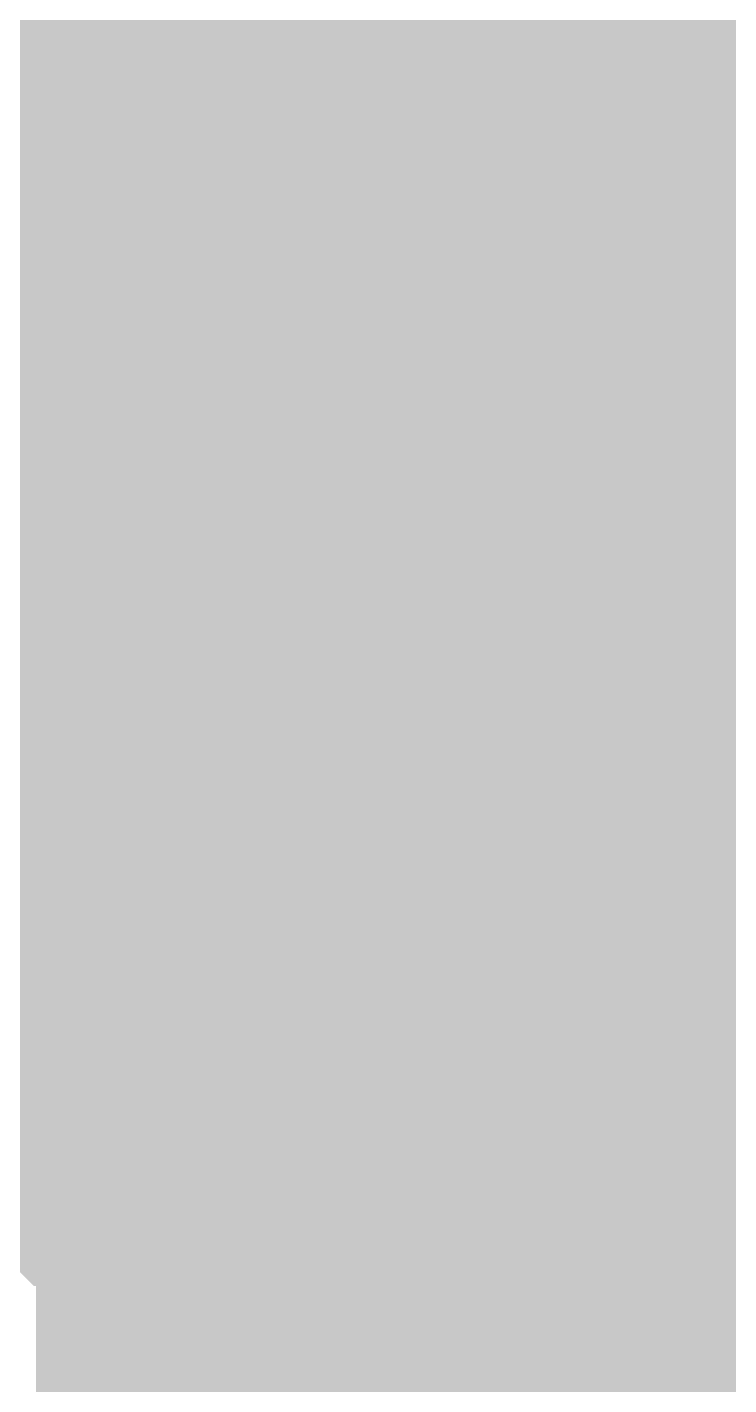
# Model space of a CAD drawing. Header units: inches. Extents: x 0 to 841, y 0 to 594.
# Drawn here: x 789.639 to 790.217, y 564.033 to 565.152 of the extents above; entities that cross this region are included whole.
import ezdxf

# ---------------------------------------------------------------- set-up
doc = ezdxf.new("R2010")
doc.units = ezdxf.units.IN
doc.layers.add('Sheet', color=255, linetype='Continuous')

msp = doc.modelspace()

# ---------------------------------------------------------------- linework, layer by layer
at = {"layer": 'Sheet'}
for points in [[(790.0208, 570.4628, 0.7493, 0.7493, 0), (790.0208, 564.9828, 0.7493, 0.7493, 0)], [(790.0208, 569.9687, 0.2997, 0.2997, 0), (790.0208, 564.9828, 0.2997, 0.2997, 0)], [(789.4818, 565.1175, 0.2997, 0.2997, 0), (789.5267, 565.1175, 0.2997, 0.2997, 0), (789.5267, 565.1624, 0.2997, 0.2997, 0), (789.5267, 565.1624, 0.2997, 0.2997, 0), (789.5267, 565.2074, 0.2997, 0.2997, 0), (789.5267, 565.2074, 0.2997, 0.2997, 0), (789.5716, 565.2523, 0.2997, 0.2997, 0), (789.5716, 565.2523, 0.2997, 0.2997, 0), (789.5716, 565.2972, 0.2997, 0.2997, 0), (789.6165, 565.2972, 0.2997, 0.2997, 0), (789.6165, 565.2972, 0.2997, 0.2997, 0), (789.6165, 565.3421, 0.2997, 0.2997, 0)], [(789.4818, 565.1175, 0.2997, 0.2997, 0), (789.5267, 565.1175, 0.2997, 0.2997, 0), (789.5267, 565.1624, 0.2997, 0.2997, 0), (789.5267, 565.1624, 0.2997, 0.2997, 0), (789.5267, 565.2074, 0.2997, 0.2997, 0), (789.5267, 565.2074, 0.2997, 0.2997, 0), (789.5716, 565.2523, 0.2997, 0.2997, 0), (789.5716, 565.2523, 0.2997, 0.2997, 0), (789.5716, 565.2972, 0.2997, 0.2997, 0), (789.6165, 565.2972, 0.2997, 0.2997, 0), (789.6165, 565.2972, 0.2997, 0.2997, 0), (789.6165, 565.3421, 0.2997, 0.2997, 0)], [(789.4818, 565.1175, 0.2997, 0.2997, 0), (789.5267, 565.1175, 0.2997, 0.2997, 0), (789.5267, 565.1624, 0.2997, 0.2997, 0), (789.5267, 565.1624, 0.2997, 0.2997, 0), (789.5267, 565.2074, 0.2997, 0.2997, 0), (789.5267, 565.2074, 0.2997, 0.2997, 0), (789.5716, 565.2523, 0.2997, 0.2997, 0), (789.5716, 565.2523, 0.2997, 0.2997, 0), (789.5716, 565.2972, 0.2997, 0.2997, 0), (789.6165, 565.2972, 0.2997, 0.2997, 0), (789.6165, 565.2972, 0.2997, 0.2997, 0), (789.6165, 565.3421, 0.2997, 0.2997, 0)], [(789.4818, 565.1175, 0.2997, 0.2997, 0), (789.5267, 565.1175, 0.2997, 0.2997, 0), (789.5267, 565.1624, 0.2997, 0.2997, 0), (789.5267, 565.1624, 0.2997, 0.2997, 0), (789.5267, 565.2074, 0.2997, 0.2997, 0), (789.5267, 565.2074, 0.2997, 0.2997, 0), (789.5716, 565.2523, 0.2997, 0.2997, 0), (789.5716, 565.2523, 0.2997, 0.2997, 0), (789.5716, 565.2972, 0.2997, 0.2997, 0), (789.6165, 565.2972, 0.2997, 0.2997, 0), (789.6165, 565.2972, 0.2997, 0.2997, 0), (789.6165, 565.3421, 0.2997, 0.2997, 0)], [(752.5162, 557.4814, 0.7493, 0.7493, 0), (769.9884, 557.4814, 0.7493, 0.7493, 0), (769.9884, 564.9828, 0.7493, 0.7493, 0), (790.0208, 564.9828, 0.7493, 0.7493, 0)], [(790.0208, 564.9828, 0.7493, 0.7493, 0), (790.0208, 559.4578, 0.7493, 0.7493, 0)], [(790.0208, 564.9828, 0.7493, 0.7493, 0), (790.0208, 564.9828, 0.7493, 0.7493, 0), (795.0064, 564.9828, 0.7493, 0.7493, 0)], [(790.0208, 559.9968, 0.2997, 0.2997, 0), (790.0208, 564.9828, 0.2997, 0.2997, 0)], [(790.0208, 564.4887, 0.2997, 0.2997, 0), (789.9759, 564.4887, 0.2997, 0.2997, 0), (789.9759, 564.4887, 0.2997, 0.2997, 0), (789.9309, 564.4887, 0.2997, 0.2997, 0), (789.886, 564.4887, 0.2997, 0.2997, 0), (789.886, 564.4887, 0.2997, 0.2997, 0), (789.8411, 564.5336, 0.2997, 0.2997, 0), (789.8411, 564.5336, 0.2997, 0.2997, 0), (789.7962, 564.5336, 0.2997, 0.2997, 0), (789.7962, 564.5336, 0.2997, 0.2997, 0), (789.7513, 564.5336, 0.2997, 0.2997, 0), (789.7513, 564.5785, 0.2997, 0.2997, 0), (789.7064, 564.5785, 0.2997, 0.2997, 0), (789.7064, 564.5785, 0.2997, 0.2997, 0), (789.6615, 564.6234, 0.2997, 0.2997, 0), (789.6615, 564.6234, 0.2997, 0.2997, 0), (789.6165, 564.6234, 0.2997, 0.2997, 0), (789.6165, 564.6683, 0.2997, 0.2997, 0), (789.6165, 564.6683, 0.2997, 0.2997, 0), (789.5716, 564.6683, 0.2997, 0.2997, 0), (789.5716, 564.7132, 0.2997, 0.2997, 0), (789.5716, 564.7132, 0.2997, 0.2997, 0), (789.5267, 564.7582, 0.2997, 0.2997, 0), (789.5267, 564.7582, 0.2997, 0.2997, 0), (789.5267, 564.8031, 0.2997, 0.2997, 0), (789.5267, 564.8031, 0.2997, 0.2997, 0), (789.5267, 564.848, 0.2997, 0.2997, 0), (789.4818, 564.848, 0.2997, 0.2997, 0)], [(790.0208, 564.4887, 0.2997, 0.2997, 0), (789.9759, 564.4887, 0.2997, 0.2997, 0), (789.9759, 564.4887, 0.2997, 0.2997, 0), (789.9309, 564.4887, 0.2997, 0.2997, 0), (789.886, 564.4887, 0.2997, 0.2997, 0), (789.886, 564.4887, 0.2997, 0.2997, 0), (789.8411, 564.5336, 0.2997, 0.2997, 0), (789.8411, 564.5336, 0.2997, 0.2997, 0), (789.7962, 564.5336, 0.2997, 0.2997, 0), (789.7962, 564.5336, 0.2997, 0.2997, 0), (789.7513, 564.5336, 0.2997, 0.2997, 0), (789.7513, 564.5785, 0.2997, 0.2997, 0), (789.7064, 564.5785, 0.2997, 0.2997, 0), (789.7064, 564.5785, 0.2997, 0.2997, 0), (789.6615, 564.6234, 0.2997, 0.2997, 0), (789.6615, 564.6234, 0.2997, 0.2997, 0), (789.6165, 564.6234, 0.2997, 0.2997, 0), (789.6165, 564.6683, 0.2997, 0.2997, 0), (789.6165, 564.6683, 0.2997, 0.2997, 0), (789.5716, 564.6683, 0.2997, 0.2997, 0), (789.5716, 564.7132, 0.2997, 0.2997, 0), (789.5716, 564.7132, 0.2997, 0.2997, 0), (789.5267, 564.7582, 0.2997, 0.2997, 0), (789.5267, 564.7582, 0.2997, 0.2997, 0), (789.5267, 564.8031, 0.2997, 0.2997, 0), (789.5267, 564.8031, 0.2997, 0.2997, 0), (789.5267, 564.848, 0.2997, 0.2997, 0), (789.4818, 564.848, 0.2997, 0.2997, 0)], [(790.0208, 564.4887, 0.2997, 0.2997, 0), (789.9759, 564.4887, 0.2997, 0.2997, 0), (789.9759, 564.4887, 0.2997, 0.2997, 0), (789.9309, 564.4887, 0.2997, 0.2997, 0), (789.886, 564.4887, 0.2997, 0.2997, 0), (789.886, 564.4887, 0.2997, 0.2997, 0), (789.8411, 564.5336, 0.2997, 0.2997, 0), (789.8411, 564.5336, 0.2997, 0.2997, 0), (789.7962, 564.5336, 0.2997, 0.2997, 0), (789.7962, 564.5336, 0.2997, 0.2997, 0), (789.7513, 564.5336, 0.2997, 0.2997, 0), (789.7513, 564.5785, 0.2997, 0.2997, 0), (789.7064, 564.5785, 0.2997, 0.2997, 0), (789.7064, 564.5785, 0.2997, 0.2997, 0), (789.6615, 564.6234, 0.2997, 0.2997, 0), (789.6615, 564.6234, 0.2997, 0.2997, 0), (789.6165, 564.6234, 0.2997, 0.2997, 0), (789.6165, 564.6683, 0.2997, 0.2997, 0), (789.6165, 564.6683, 0.2997, 0.2997, 0), (789.5716, 564.6683, 0.2997, 0.2997, 0), (789.5716, 564.7132, 0.2997, 0.2997, 0), (789.5716, 564.7132, 0.2997, 0.2997, 0), (789.5267, 564.7582, 0.2997, 0.2997, 0), (789.5267, 564.7582, 0.2997, 0.2997, 0), (789.5267, 564.8031, 0.2997, 0.2997, 0), (789.5267, 564.8031, 0.2997, 0.2997, 0), (789.5267, 564.848, 0.2997, 0.2997, 0), (789.4818, 564.848, 0.2997, 0.2997, 0)], [(790.0208, 564.4887, 0.2997, 0.2997, 0), (789.9759, 564.4887, 0.2997, 0.2997, 0), (789.9759, 564.4887, 0.2997, 0.2997, 0), (789.9309, 564.4887, 0.2997, 0.2997, 0), (789.886, 564.4887, 0.2997, 0.2997, 0), (789.886, 564.4887, 0.2997, 0.2997, 0), (789.8411, 564.5336, 0.2997, 0.2997, 0), (789.8411, 564.5336, 0.2997, 0.2997, 0), (789.7962, 564.5336, 0.2997, 0.2997, 0), (789.7962, 564.5336, 0.2997, 0.2997, 0), (789.7513, 564.5336, 0.2997, 0.2997, 0), (789.7513, 564.5785, 0.2997, 0.2997, 0), (789.7064, 564.5785, 0.2997, 0.2997, 0), (789.7064, 564.5785, 0.2997, 0.2997, 0), (789.6615, 564.6234, 0.2997, 0.2997, 0), (789.6615, 564.6234, 0.2997, 0.2997, 0), (789.6165, 564.6234, 0.2997, 0.2997, 0), (789.6165, 564.6683, 0.2997, 0.2997, 0), (789.6165, 564.6683, 0.2997, 0.2997, 0), (789.5716, 564.6683, 0.2997, 0.2997, 0), (789.5716, 564.7132, 0.2997, 0.2997, 0), (789.5716, 564.7132, 0.2997, 0.2997, 0), (789.5267, 564.7582, 0.2997, 0.2997, 0), (789.5267, 564.7582, 0.2997, 0.2997, 0), (789.5267, 564.8031, 0.2997, 0.2997, 0), (789.5267, 564.8031, 0.2997, 0.2997, 0), (789.5267, 564.848, 0.2997, 0.2997, 0), (789.4818, 564.848, 0.2997, 0.2997, 0)], [(790.3801, 564.6234, 0.2997, 0.2997, 0), (790.3352, 564.6234, 0.2997, 0.2997, 0), (790.3352, 564.6234, 0.2997, 0.2997, 0), (790.3352, 564.5785, 0.2997, 0.2997, 0), (790.2903, 564.5785, 0.2997, 0.2997, 0), (790.2903, 564.5785, 0.2997, 0.2997, 0), (790.2454, 564.5336, 0.2997, 0.2997, 0), (790.2454, 564.5336, 0.2997, 0.2997, 0), (790.2004, 564.5336, 0.2997, 0.2997, 0), (790.2004, 564.5336, 0.2997, 0.2997, 0), (790.1555, 564.5336, 0.2997, 0.2997, 0), (790.1555, 564.4887, 0.2997, 0.2997, 0), (790.1106, 564.4887, 0.2997, 0.2997, 0), (790.1106, 564.4887, 0.2997, 0.2997, 0), (790.0657, 564.4887, 0.2997, 0.2997, 0), (790.0657, 564.4887, 0.2997, 0.2997, 0), (790.0208, 564.4887, 0.2997, 0.2997, 0)], [(790.3801, 564.6234, 0.2997, 0.2997, 0), (790.3352, 564.6234, 0.2997, 0.2997, 0), (790.3352, 564.6234, 0.2997, 0.2997, 0), (790.3352, 564.5785, 0.2997, 0.2997, 0), (790.2903, 564.5785, 0.2997, 0.2997, 0), (790.2903, 564.5785, 0.2997, 0.2997, 0), (790.2454, 564.5336, 0.2997, 0.2997, 0), (790.2454, 564.5336, 0.2997, 0.2997, 0), (790.2004, 564.5336, 0.2997, 0.2997, 0), (790.2004, 564.5336, 0.2997, 0.2997, 0), (790.1555, 564.5336, 0.2997, 0.2997, 0), (790.1555, 564.4887, 0.2997, 0.2997, 0), (790.1106, 564.4887, 0.2997, 0.2997, 0), (790.1106, 564.4887, 0.2997, 0.2997, 0), (790.0657, 564.4887, 0.2997, 0.2997, 0), (790.0657, 564.4887, 0.2997, 0.2997, 0), (790.0208, 564.4887, 0.2997, 0.2997, 0)], [(790.3801, 564.6234, 0.2997, 0.2997, 0), (790.3352, 564.6234, 0.2997, 0.2997, 0), (790.3352, 564.6234, 0.2997, 0.2997, 0), (790.3352, 564.5785, 0.2997, 0.2997, 0), (790.2903, 564.5785, 0.2997, 0.2997, 0), (790.2903, 564.5785, 0.2997, 0.2997, 0), (790.2454, 564.5336, 0.2997, 0.2997, 0), (790.2454, 564.5336, 0.2997, 0.2997, 0), (790.2004, 564.5336, 0.2997, 0.2997, 0), (790.2004, 564.5336, 0.2997, 0.2997, 0), (790.1555, 564.5336, 0.2997, 0.2997, 0), (790.1555, 564.4887, 0.2997, 0.2997, 0), (790.1106, 564.4887, 0.2997, 0.2997, 0), (790.1106, 564.4887, 0.2997, 0.2997, 0), (790.0657, 564.4887, 0.2997, 0.2997, 0), (790.0657, 564.4887, 0.2997, 0.2997, 0), (790.0208, 564.4887, 0.2997, 0.2997, 0)], [(790.3801, 564.6234, 0.2997, 0.2997, 0), (790.3352, 564.6234, 0.2997, 0.2997, 0), (790.3352, 564.6234, 0.2997, 0.2997, 0), (790.3352, 564.5785, 0.2997, 0.2997, 0), (790.2903, 564.5785, 0.2997, 0.2997, 0), (790.2903, 564.5785, 0.2997, 0.2997, 0), (790.2454, 564.5336, 0.2997, 0.2997, 0), (790.2454, 564.5336, 0.2997, 0.2997, 0), (790.2004, 564.5336, 0.2997, 0.2997, 0), (790.2004, 564.5336, 0.2997, 0.2997, 0), (790.1555, 564.5336, 0.2997, 0.2997, 0), (790.1555, 564.4887, 0.2997, 0.2997, 0), (790.1106, 564.4887, 0.2997, 0.2997, 0), (790.1106, 564.4887, 0.2997, 0.2997, 0), (790.0657, 564.4887, 0.2997, 0.2997, 0), (790.0657, 564.4887, 0.2997, 0.2997, 0), (790.0208, 564.4887, 0.2997, 0.2997, 0)], [(790.0208, 564.4887, 0.0991, 0.0991, 0), (789.9759, 564.4887, 0.0991, 0.0991, 0), (789.9759, 564.4887, 0.0991, 0.0991, 0), (789.9309, 564.4887, 0.0991, 0.0991, 0), (789.886, 564.4887, 0.0991, 0.0991, 0), (789.886, 564.4887, 0.0991, 0.0991, 0), (789.8411, 564.5336, 0.0991, 0.0991, 0), (789.8411, 564.5336, 0.0991, 0.0991, 0), (789.7962, 564.5336, 0.0991, 0.0991, 0), (789.7962, 564.5336, 0.0991, 0.0991, 0), (789.7513, 564.5336, 0.0991, 0.0991, 0), (789.7513, 564.5785, 0.0991, 0.0991, 0), (789.7064, 564.5785, 0.0991, 0.0991, 0), (789.7064, 564.5785, 0.0991, 0.0991, 0), (789.6615, 564.6234, 0.0991, 0.0991, 0), (789.6615, 564.6234, 0.0991, 0.0991, 0), (789.6165, 564.6234, 0.0991, 0.0991, 0), (789.6165, 564.6683, 0.0991, 0.0991, 0), (789.6165, 564.6683, 0.0991, 0.0991, 0), (789.5716, 564.6683, 0.0991, 0.0991, 0)], [(790.0208, 564.4887, 0.0991, 0.0991, 0), (789.9759, 564.4887, 0.0991, 0.0991, 0), (789.9759, 564.4887, 0.0991, 0.0991, 0), (789.9309, 564.4887, 0.0991, 0.0991, 0), (789.886, 564.4887, 0.0991, 0.0991, 0), (789.886, 564.4887, 0.0991, 0.0991, 0), (789.8411, 564.5336, 0.0991, 0.0991, 0), (789.8411, 564.5336, 0.0991, 0.0991, 0), (789.7962, 564.5336, 0.0991, 0.0991, 0), (789.7962, 564.5336, 0.0991, 0.0991, 0), (789.7513, 564.5336, 0.0991, 0.0991, 0), (789.7513, 564.5785, 0.0991, 0.0991, 0), (789.7064, 564.5785, 0.0991, 0.0991, 0), (789.7064, 564.5785, 0.0991, 0.0991, 0), (789.6615, 564.6234, 0.0991, 0.0991, 0), (789.6615, 564.6234, 0.0991, 0.0991, 0), (789.6165, 564.6234, 0.0991, 0.0991, 0), (789.6165, 564.6683, 0.0991, 0.0991, 0), (789.6165, 564.6683, 0.0991, 0.0991, 0), (789.5716, 564.6683, 0.0991, 0.0991, 0)], [(790.0208, 564.4887, 0.0991, 0.0991, 0), (789.9759, 564.4887, 0.0991, 0.0991, 0), (789.9759, 564.4887, 0.0991, 0.0991, 0), (789.9309, 564.4887, 0.0991, 0.0991, 0), (789.886, 564.4887, 0.0991, 0.0991, 0), (789.886, 564.4887, 0.0991, 0.0991, 0), (789.8411, 564.5336, 0.0991, 0.0991, 0), (789.8411, 564.5336, 0.0991, 0.0991, 0), (789.7962, 564.5336, 0.0991, 0.0991, 0), (789.7962, 564.5336, 0.0991, 0.0991, 0), (789.7513, 564.5336, 0.0991, 0.0991, 0), (789.7513, 564.5785, 0.0991, 0.0991, 0), (789.7064, 564.5785, 0.0991, 0.0991, 0), (789.7064, 564.5785, 0.0991, 0.0991, 0), (789.6615, 564.6234, 0.0991, 0.0991, 0), (789.6615, 564.6234, 0.0991, 0.0991, 0), (789.6165, 564.6234, 0.0991, 0.0991, 0), (789.6165, 564.6683, 0.0991, 0.0991, 0), (789.6165, 564.6683, 0.0991, 0.0991, 0), (789.5716, 564.6683, 0.0991, 0.0991, 0)], [(790.0208, 564.4887, 0.0991, 0.0991, 0), (789.9759, 564.4887, 0.0991, 0.0991, 0), (789.9759, 564.4887, 0.0991, 0.0991, 0), (789.9309, 564.4887, 0.0991, 0.0991, 0), (789.886, 564.4887, 0.0991, 0.0991, 0), (789.886, 564.4887, 0.0991, 0.0991, 0), (789.8411, 564.5336, 0.0991, 0.0991, 0), (789.8411, 564.5336, 0.0991, 0.0991, 0), (789.7962, 564.5336, 0.0991, 0.0991, 0), (789.7962, 564.5336, 0.0991, 0.0991, 0), (789.7513, 564.5336, 0.0991, 0.0991, 0), (789.7513, 564.5785, 0.0991, 0.0991, 0), (789.7064, 564.5785, 0.0991, 0.0991, 0), (789.7064, 564.5785, 0.0991, 0.0991, 0), (789.6615, 564.6234, 0.0991, 0.0991, 0), (789.6615, 564.6234, 0.0991, 0.0991, 0), (789.6165, 564.6234, 0.0991, 0.0991, 0), (789.6165, 564.6683, 0.0991, 0.0991, 0), (789.6165, 564.6683, 0.0991, 0.0991, 0), (789.5716, 564.6683, 0.0991, 0.0991, 0)], [(790.2903, 564.5785, 0.0991, 0.0991, 0), (790.2454, 564.5336, 0.0991, 0.0991, 0), (790.2454, 564.5336, 0.0991, 0.0991, 0), (790.2004, 564.5336, 0.0991, 0.0991, 0), (790.2004, 564.5336, 0.0991, 0.0991, 0), (790.1555, 564.5336, 0.0991, 0.0991, 0), (790.1555, 564.4887, 0.0991, 0.0991, 0), (790.1106, 564.4887, 0.0991, 0.0991, 0), (790.1106, 564.4887, 0.0991, 0.0991, 0), (790.0657, 564.4887, 0.0991, 0.0991, 0), (790.0657, 564.4887, 0.0991, 0.0991, 0), (790.0208, 564.4887, 0.0991, 0.0991, 0)], [(790.2903, 564.5785, 0.0991, 0.0991, 0), (790.2454, 564.5336, 0.0991, 0.0991, 0), (790.2454, 564.5336, 0.0991, 0.0991, 0), (790.2004, 564.5336, 0.0991, 0.0991, 0), (790.2004, 564.5336, 0.0991, 0.0991, 0), (790.1555, 564.5336, 0.0991, 0.0991, 0), (790.1555, 564.4887, 0.0991, 0.0991, 0), (790.1106, 564.4887, 0.0991, 0.0991, 0), (790.1106, 564.4887, 0.0991, 0.0991, 0), (790.0657, 564.4887, 0.0991, 0.0991, 0), (790.0657, 564.4887, 0.0991, 0.0991, 0), (790.0208, 564.4887, 0.0991, 0.0991, 0)], [(790.2903, 564.5785, 0.0991, 0.0991, 0), (790.2454, 564.5336, 0.0991, 0.0991, 0), (790.2454, 564.5336, 0.0991, 0.0991, 0), (790.2004, 564.5336, 0.0991, 0.0991, 0), (790.2004, 564.5336, 0.0991, 0.0991, 0), (790.1555, 564.5336, 0.0991, 0.0991, 0), (790.1555, 564.4887, 0.0991, 0.0991, 0), (790.1106, 564.4887, 0.0991, 0.0991, 0), (790.1106, 564.4887, 0.0991, 0.0991, 0), (790.0657, 564.4887, 0.0991, 0.0991, 0), (790.0657, 564.4887, 0.0991, 0.0991, 0), (790.0208, 564.4887, 0.0991, 0.0991, 0)], [(790.2903, 564.5785, 0.0991, 0.0991, 0), (790.2454, 564.5336, 0.0991, 0.0991, 0), (790.2454, 564.5336, 0.0991, 0.0991, 0), (790.2004, 564.5336, 0.0991, 0.0991, 0), (790.2004, 564.5336, 0.0991, 0.0991, 0), (790.1555, 564.5336, 0.0991, 0.0991, 0), (790.1555, 564.4887, 0.0991, 0.0991, 0), (790.1106, 564.4887, 0.0991, 0.0991, 0), (790.1106, 564.4887, 0.0991, 0.0991, 0), (790.0657, 564.4887, 0.0991, 0.0991, 0), (790.0657, 564.4887, 0.0991, 0.0991, 0), (790.0208, 564.4887, 0.0991, 0.0991, 0)], [(790.0208, 564.2191, 0.2997, 0.2997, 0), (789.9759, 564.2191, 0.2997, 0.2997, 0), (789.9309, 564.2191, 0.2997, 0.2997, 0), (789.886, 564.2191, 0.2997, 0.2997, 0), (789.8411, 564.2191, 0.2997, 0.2997, 0), (789.8411, 564.2641, 0.2997, 0.2997, 0), (789.7962, 564.2641, 0.2997, 0.2997, 0), (789.7513, 564.2641, 0.2997, 0.2997, 0), (789.7064, 564.2641, 0.2997, 0.2997, 0), (789.6615, 564.309, 0.2997, 0.2997, 0), (789.6615, 564.309, 0.2997, 0.2997, 0), (789.6165, 564.3539, 0.2997, 0.2997, 0), (789.5716, 564.3539, 0.2997, 0.2997, 0), (789.5716, 564.3539, 0.2997, 0.2997, 0), (789.5267, 564.3988, 0.2997, 0.2997, 0), (789.4818, 564.4437, 0.2997, 0.2997, 0)], [(790.0208, 564.2191, 0.2997, 0.2997, 0), (789.9759, 564.2191, 0.2997, 0.2997, 0), (789.9309, 564.2191, 0.2997, 0.2997, 0), (789.886, 564.2191, 0.2997, 0.2997, 0), (789.8411, 564.2191, 0.2997, 0.2997, 0), (789.8411, 564.2641, 0.2997, 0.2997, 0), (789.7962, 564.2641, 0.2997, 0.2997, 0), (789.7513, 564.2641, 0.2997, 0.2997, 0), (789.7064, 564.2641, 0.2997, 0.2997, 0), (789.6615, 564.309, 0.2997, 0.2997, 0), (789.6615, 564.309, 0.2997, 0.2997, 0), (789.6165, 564.3539, 0.2997, 0.2997, 0), (789.5716, 564.3539, 0.2997, 0.2997, 0), (789.5716, 564.3539, 0.2997, 0.2997, 0), (789.5267, 564.3988, 0.2997, 0.2997, 0), (789.4818, 564.4437, 0.2997, 0.2997, 0)], [(790.0208, 564.2191, 0.2997, 0.2997, 0), (789.9759, 564.2191, 0.2997, 0.2997, 0), (789.9309, 564.2191, 0.2997, 0.2997, 0), (789.886, 564.2191, 0.2997, 0.2997, 0), (789.8411, 564.2191, 0.2997, 0.2997, 0), (789.8411, 564.2641, 0.2997, 0.2997, 0), (789.7962, 564.2641, 0.2997, 0.2997, 0), (789.7513, 564.2641, 0.2997, 0.2997, 0), (789.7064, 564.2641, 0.2997, 0.2997, 0), (789.6615, 564.309, 0.2997, 0.2997, 0), (789.6615, 564.309, 0.2997, 0.2997, 0), (789.6165, 564.3539, 0.2997, 0.2997, 0), (789.5716, 564.3539, 0.2997, 0.2997, 0), (789.5716, 564.3539, 0.2997, 0.2997, 0), (789.5267, 564.3988, 0.2997, 0.2997, 0), (789.4818, 564.4437, 0.2997, 0.2997, 0)], [(790.0208, 564.2191, 0.2997, 0.2997, 0), (789.9759, 564.2191, 0.2997, 0.2997, 0), (789.9309, 564.2191, 0.2997, 0.2997, 0), (789.886, 564.2191, 0.2997, 0.2997, 0), (789.8411, 564.2191, 0.2997, 0.2997, 0), (789.8411, 564.2641, 0.2997, 0.2997, 0), (789.7962, 564.2641, 0.2997, 0.2997, 0), (789.7513, 564.2641, 0.2997, 0.2997, 0), (789.7064, 564.2641, 0.2997, 0.2997, 0), (789.6615, 564.309, 0.2997, 0.2997, 0), (789.6615, 564.309, 0.2997, 0.2997, 0), (789.6165, 564.3539, 0.2997, 0.2997, 0), (789.5716, 564.3539, 0.2997, 0.2997, 0), (789.5716, 564.3539, 0.2997, 0.2997, 0), (789.5267, 564.3988, 0.2997, 0.2997, 0), (789.4818, 564.4437, 0.2997, 0.2997, 0)], [(790.0208, 564.2191, 0.2997, 0.2997, 0), (789.9759, 564.2191, 0.2997, 0.2997, 0), (789.9309, 564.2191, 0.2997, 0.2997, 0), (789.886, 564.2191, 0.2997, 0.2997, 0), (789.8411, 564.2191, 0.2997, 0.2997, 0), (789.8411, 564.2641, 0.2997, 0.2997, 0), (789.7962, 564.2641, 0.2997, 0.2997, 0), (789.7513, 564.2641, 0.2997, 0.2997, 0), (789.7064, 564.2641, 0.2997, 0.2997, 0), (789.6615, 564.309, 0.2997, 0.2997, 0), (789.6615, 564.309, 0.2997, 0.2997, 0), (789.6165, 564.3539, 0.2997, 0.2997, 0), (789.5716, 564.3539, 0.2997, 0.2997, 0), (789.5716, 564.3539, 0.2997, 0.2997, 0), (789.5267, 564.3988, 0.2997, 0.2997, 0), (789.4818, 564.4437, 0.2997, 0.2997, 0)], [(790.0208, 564.2191, 0.2997, 0.2997, 0), (789.9759, 564.2191, 0.2997, 0.2997, 0), (789.9309, 564.2191, 0.2997, 0.2997, 0), (789.886, 564.2191, 0.2997, 0.2997, 0), (789.8411, 564.2191, 0.2997, 0.2997, 0), (789.8411, 564.2641, 0.2997, 0.2997, 0), (789.7962, 564.2641, 0.2997, 0.2997, 0), (789.7513, 564.2641, 0.2997, 0.2997, 0), (789.7064, 564.2641, 0.2997, 0.2997, 0), (789.6615, 564.309, 0.2997, 0.2997, 0), (789.6615, 564.309, 0.2997, 0.2997, 0), (789.6165, 564.3539, 0.2997, 0.2997, 0), (789.5716, 564.3539, 0.2997, 0.2997, 0), (789.5716, 564.3539, 0.2997, 0.2997, 0), (789.5267, 564.3988, 0.2997, 0.2997, 0), (789.4818, 564.4437, 0.2997, 0.2997, 0)], [(790.3801, 564.309, 0.2997, 0.2997, 0), (790.3352, 564.309, 0.2997, 0.2997, 0), (790.2903, 564.2641, 0.2997, 0.2997, 0), (790.2903, 564.2641, 0.2997, 0.2997, 0), (790.2454, 564.2641, 0.2997, 0.2997, 0), (790.2004, 564.2641, 0.2997, 0.2997, 0), (790.1555, 564.2191, 0.2997, 0.2997, 0), (790.1106, 564.2191, 0.2997, 0.2997, 0), (790.1106, 564.2191, 0.2997, 0.2997, 0), (790.0657, 564.2191, 0.2997, 0.2997, 0), (790.0208, 564.2191, 0.2997, 0.2997, 0)], [(790.3801, 564.309, 0.2997, 0.2997, 0), (790.3352, 564.309, 0.2997, 0.2997, 0), (790.2903, 564.2641, 0.2997, 0.2997, 0), (790.2903, 564.2641, 0.2997, 0.2997, 0), (790.2454, 564.2641, 0.2997, 0.2997, 0), (790.2004, 564.2641, 0.2997, 0.2997, 0), (790.1555, 564.2191, 0.2997, 0.2997, 0), (790.1106, 564.2191, 0.2997, 0.2997, 0), (790.1106, 564.2191, 0.2997, 0.2997, 0), (790.0657, 564.2191, 0.2997, 0.2997, 0), (790.0208, 564.2191, 0.2997, 0.2997, 0)], [(790.3801, 564.309, 0.2997, 0.2997, 0), (790.3352, 564.309, 0.2997, 0.2997, 0), (790.2903, 564.2641, 0.2997, 0.2997, 0), (790.2903, 564.2641, 0.2997, 0.2997, 0), (790.2454, 564.2641, 0.2997, 0.2997, 0), (790.2004, 564.2641, 0.2997, 0.2997, 0), (790.1555, 564.2191, 0.2997, 0.2997, 0), (790.1106, 564.2191, 0.2997, 0.2997, 0), (790.1106, 564.2191, 0.2997, 0.2997, 0), (790.0657, 564.2191, 0.2997, 0.2997, 0), (790.0208, 564.2191, 0.2997, 0.2997, 0)], [(790.3801, 564.309, 0.2997, 0.2997, 0), (790.3352, 564.309, 0.2997, 0.2997, 0), (790.2903, 564.2641, 0.2997, 0.2997, 0), (790.2903, 564.2641, 0.2997, 0.2997, 0), (790.2454, 564.2641, 0.2997, 0.2997, 0), (790.2004, 564.2641, 0.2997, 0.2997, 0), (790.1555, 564.2191, 0.2997, 0.2997, 0), (790.1106, 564.2191, 0.2997, 0.2997, 0), (790.1106, 564.2191, 0.2997, 0.2997, 0), (790.0657, 564.2191, 0.2997, 0.2997, 0), (790.0208, 564.2191, 0.2997, 0.2997, 0)], [(790.3801, 564.309, 0.2997, 0.2997, 0), (790.3352, 564.309, 0.2997, 0.2997, 0), (790.2903, 564.2641, 0.2997, 0.2997, 0), (790.2903, 564.2641, 0.2997, 0.2997, 0), (790.2454, 564.2641, 0.2997, 0.2997, 0), (790.2004, 564.2641, 0.2997, 0.2997, 0), (790.1555, 564.2191, 0.2997, 0.2997, 0), (790.1106, 564.2191, 0.2997, 0.2997, 0), (790.1106, 564.2191, 0.2997, 0.2997, 0), (790.0657, 564.2191, 0.2997, 0.2997, 0), (790.0208, 564.2191, 0.2997, 0.2997, 0)], [(790.3801, 564.309, 0.2997, 0.2997, 0), (790.3352, 564.309, 0.2997, 0.2997, 0), (790.2903, 564.2641, 0.2997, 0.2997, 0), (790.2903, 564.2641, 0.2997, 0.2997, 0), (790.2454, 564.2641, 0.2997, 0.2997, 0), (790.2004, 564.2641, 0.2997, 0.2997, 0), (790.1555, 564.2191, 0.2997, 0.2997, 0), (790.1106, 564.2191, 0.2997, 0.2997, 0), (790.1106, 564.2191, 0.2997, 0.2997, 0), (790.0657, 564.2191, 0.2997, 0.2997, 0), (790.0208, 564.2191, 0.2997, 0.2997, 0)], [(790.0208, 564.2191, 0.0991, 0.0991, 0), (789.9759, 564.2191, 0.0991, 0.0991, 0), (789.9309, 564.2191, 0.0991, 0.0991, 0), (789.886, 564.2191, 0.0991, 0.0991, 0), (789.8411, 564.2191, 0.0991, 0.0991, 0), (789.8411, 564.2641, 0.0991, 0.0991, 0), (789.7962, 564.2641, 0.0991, 0.0991, 0), (789.7513, 564.2641, 0.0991, 0.0991, 0), (789.7064, 564.2641, 0.0991, 0.0991, 0), (789.6615, 564.309, 0.0991, 0.0991, 0), (789.6615, 564.309, 0.0991, 0.0991, 0), (789.6165, 564.3539, 0.0991, 0.0991, 0), (789.5716, 564.3539, 0.0991, 0.0991, 0)], [(790.0208, 564.2191, 0.0991, 0.0991, 0), (789.9759, 564.2191, 0.0991, 0.0991, 0), (789.9309, 564.2191, 0.0991, 0.0991, 0), (789.886, 564.2191, 0.0991, 0.0991, 0), (789.8411, 564.2191, 0.0991, 0.0991, 0), (789.8411, 564.2641, 0.0991, 0.0991, 0), (789.7962, 564.2641, 0.0991, 0.0991, 0), (789.7513, 564.2641, 0.0991, 0.0991, 0), (789.7064, 564.2641, 0.0991, 0.0991, 0), (789.6615, 564.309, 0.0991, 0.0991, 0), (789.6615, 564.309, 0.0991, 0.0991, 0), (789.6165, 564.3539, 0.0991, 0.0991, 0), (789.5716, 564.3539, 0.0991, 0.0991, 0)], [(790.0208, 564.2191, 0.0991, 0.0991, 0), (789.9759, 564.2191, 0.0991, 0.0991, 0), (789.9309, 564.2191, 0.0991, 0.0991, 0), (789.886, 564.2191, 0.0991, 0.0991, 0), (789.8411, 564.2191, 0.0991, 0.0991, 0), (789.8411, 564.2641, 0.0991, 0.0991, 0), (789.7962, 564.2641, 0.0991, 0.0991, 0), (789.7513, 564.2641, 0.0991, 0.0991, 0), (789.7064, 564.2641, 0.0991, 0.0991, 0), (789.6615, 564.309, 0.0991, 0.0991, 0), (789.6615, 564.309, 0.0991, 0.0991, 0), (789.6165, 564.3539, 0.0991, 0.0991, 0), (789.5716, 564.3539, 0.0991, 0.0991, 0)], [(790.0208, 564.2191, 0.0991, 0.0991, 0), (789.9759, 564.2191, 0.0991, 0.0991, 0), (789.9309, 564.2191, 0.0991, 0.0991, 0), (789.886, 564.2191, 0.0991, 0.0991, 0), (789.8411, 564.2191, 0.0991, 0.0991, 0), (789.8411, 564.2641, 0.0991, 0.0991, 0), (789.7962, 564.2641, 0.0991, 0.0991, 0), (789.7513, 564.2641, 0.0991, 0.0991, 0), (789.7064, 564.2641, 0.0991, 0.0991, 0), (789.6615, 564.309, 0.0991, 0.0991, 0), (789.6615, 564.309, 0.0991, 0.0991, 0), (789.6165, 564.3539, 0.0991, 0.0991, 0), (789.5716, 564.3539, 0.0991, 0.0991, 0)], [(790.0208, 564.2191, 0.0991, 0.0991, 0), (789.9759, 564.2191, 0.0991, 0.0991, 0), (789.9309, 564.2191, 0.0991, 0.0991, 0), (789.886, 564.2191, 0.0991, 0.0991, 0), (789.8411, 564.2191, 0.0991, 0.0991, 0), (789.8411, 564.2641, 0.0991, 0.0991, 0), (789.7962, 564.2641, 0.0991, 0.0991, 0), (789.7513, 564.2641, 0.0991, 0.0991, 0), (789.7064, 564.2641, 0.0991, 0.0991, 0), (789.6615, 564.309, 0.0991, 0.0991, 0), (789.6615, 564.309, 0.0991, 0.0991, 0), (789.6165, 564.3539, 0.0991, 0.0991, 0), (789.5716, 564.3539, 0.0991, 0.0991, 0)], [(790.0208, 564.2191, 0.0991, 0.0991, 0), (789.9759, 564.2191, 0.0991, 0.0991, 0), (789.9309, 564.2191, 0.0991, 0.0991, 0), (789.886, 564.2191, 0.0991, 0.0991, 0), (789.8411, 564.2191, 0.0991, 0.0991, 0), (789.8411, 564.2641, 0.0991, 0.0991, 0), (789.7962, 564.2641, 0.0991, 0.0991, 0), (789.7513, 564.2641, 0.0991, 0.0991, 0), (789.7064, 564.2641, 0.0991, 0.0991, 0), (789.6615, 564.309, 0.0991, 0.0991, 0), (789.6615, 564.309, 0.0991, 0.0991, 0), (789.6165, 564.3539, 0.0991, 0.0991, 0), (789.5716, 564.3539, 0.0991, 0.0991, 0)], [(790.2903, 564.2641, 0.0991, 0.0991, 0), (790.2454, 564.2641, 0.0991, 0.0991, 0), (790.2004, 564.2641, 0.0991, 0.0991, 0), (790.1555, 564.2191, 0.0991, 0.0991, 0), (790.1106, 564.2191, 0.0991, 0.0991, 0), (790.1106, 564.2191, 0.0991, 0.0991, 0), (790.0657, 564.2191, 0.0991, 0.0991, 0), (790.0208, 564.2191, 0.0991, 0.0991, 0)], [(790.2903, 564.2641, 0.0991, 0.0991, 0), (790.2454, 564.2641, 0.0991, 0.0991, 0), (790.2004, 564.2641, 0.0991, 0.0991, 0), (790.1555, 564.2191, 0.0991, 0.0991, 0), (790.1106, 564.2191, 0.0991, 0.0991, 0), (790.1106, 564.2191, 0.0991, 0.0991, 0), (790.0657, 564.2191, 0.0991, 0.0991, 0), (790.0208, 564.2191, 0.0991, 0.0991, 0)], [(790.2903, 564.2641, 0.0991, 0.0991, 0), (790.2454, 564.2641, 0.0991, 0.0991, 0), (790.2004, 564.2641, 0.0991, 0.0991, 0), (790.1555, 564.2191, 0.0991, 0.0991, 0), (790.1106, 564.2191, 0.0991, 0.0991, 0), (790.1106, 564.2191, 0.0991, 0.0991, 0), (790.0657, 564.2191, 0.0991, 0.0991, 0), (790.0208, 564.2191, 0.0991, 0.0991, 0)], [(790.2903, 564.2641, 0.0991, 0.0991, 0), (790.2454, 564.2641, 0.0991, 0.0991, 0), (790.2004, 564.2641, 0.0991, 0.0991, 0), (790.1555, 564.2191, 0.0991, 0.0991, 0), (790.1106, 564.2191, 0.0991, 0.0991, 0), (790.1106, 564.2191, 0.0991, 0.0991, 0), (790.0657, 564.2191, 0.0991, 0.0991, 0), (790.0208, 564.2191, 0.0991, 0.0991, 0)], [(790.2903, 564.2641, 0.0991, 0.0991, 0), (790.2454, 564.2641, 0.0991, 0.0991, 0), (790.2004, 564.2641, 0.0991, 0.0991, 0), (790.1555, 564.2191, 0.0991, 0.0991, 0), (790.1106, 564.2191, 0.0991, 0.0991, 0), (790.1106, 564.2191, 0.0991, 0.0991, 0), (790.0657, 564.2191, 0.0991, 0.0991, 0), (790.0208, 564.2191, 0.0991, 0.0991, 0)], [(790.2903, 564.2641, 0.0991, 0.0991, 0), (790.2454, 564.2641, 0.0991, 0.0991, 0), (790.2004, 564.2641, 0.0991, 0.0991, 0), (790.1555, 564.2191, 0.0991, 0.0991, 0), (790.1106, 564.2191, 0.0991, 0.0991, 0), (790.1106, 564.2191, 0.0991, 0.0991, 0), (790.0657, 564.2191, 0.0991, 0.0991, 0), (790.0208, 564.2191, 0.0991, 0.0991, 0)]]:
    msp.add_lwpolyline(points, format="xyseb", dxfattribs=at)
msp.add_lwpolyline([(789.7459, 564.9996, 0.508, 0.508, 1), (790.2539, 564.9996, 0.508, 0.508, 1)], format="xyseb", close=True, dxfattribs=at)

doc.saveas('drawing.dxf')
